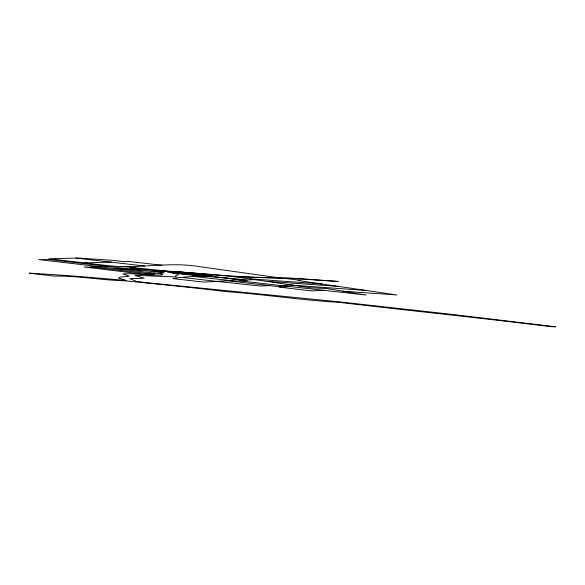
<?xml version="1.0" encoding="UTF-8"?>
<svg xmlns="http://www.w3.org/2000/svg" width="585" height="585" viewBox="0 0 585 585"><rect width="100%" height="100%" fill="white"/><g stroke="black" fill="none" stroke-linecap="round" stroke-linejoin="round"><path stroke-width="0.88" d="M153.701 273.041L154.893 273.955L143.23 274.109L84.116 267.001L95.011 267.374M280.025 277.948L198.286 266.482C169.482 261.766 140.327 268.522 111.413 266.007L48.935 258.789L77.988 258.036L112.466 260.318L124.451 261.663L127.676 261.393L161.913 265.232M269.648 285.59L260.362 286.028L216.143 281.312M231.558 281.239L247.236 280.5L206.732 275.893L212.83 275.652L183.266 272.281L164.268 271.177L177.935 274.072L178.432 274.731L175.559 275.63L176.377 276.954L135.011 275.359L144.181 278.263L129.811 278.635L136.246 281.319L145.767 282.628L339.571 301.889L450.757 314.247L555.75 326.774L551.245 326.722C480.621 317.933 409.836 310.693 339.154 302.343C301.363 300.215 263.879 294.321 226.117 291.644C192.311 287.469 158.418 284.156 124.525 280.793C100.934 280.164 77.476 275.674 53.915 276.091L29.25 273.173C61.652 274.892 93.966 277.634 126.294 280.493L118.455 278.072L120.057 277.166L129.336 276.208L122.806 273.882L131.084 273.692L150.55 275.045L159.866 275.118L162.762 274.796L159.924 272.617L164.107 272.815L163.069 271.915L159.427 271.169L129.928 267.93L135.537 267.798M177.145 273.173L179.588 273.063L176.334 272.69M185.767 272.778L180.07 272.522M179.975 273.458L198.205 275.162M188.699 274.08L191.032 273.97M189.481 274.541L191.821 274.438M194.161 274.328L196.494 274.219L184.648 273.246L200.545 275.06M192.363 274.913L198.059 275.169M200.984 274.519L198.542 274.628L201.796 275.001M164.268 271.177L188.45 272.617L233.43 276.551L310.693 287.747L326.964 288.566L366.166 295.037L290.226 286.555L278.979 287.052L311.264 290.884L323.966 290.431M218.256 281.224L227.828 280.815L281.502 286.942M280.712 285.56L293.436 285.019M255.674 279.608L247.089 279.959L225.32 278.007M238.804 279.542L236.83 279.608C215.653 276.288 194.286 274.87 173.058 278.614L203.405 282.072L217.254 281.436L183.398 277.568M84.357 262.877L111.296 262.175M108.803 266.482L90.624 266.862L153.248 274.131M233.43 276.551L294.357 278.504L338.276 281.458L290.445 278.043L281.173 277.992C240.099 277.999 199.368 272.793 158.425 270.599L159.427 271.169M113.395 268.361L141.022 270.211L163.464 272.786M342.664 291.184L396.915 294.964L297.992 280.478L300.28 280.273L285.977 278.562M250.131 278.848L321.977 283.988M268.778 281.422L338.576 286.423M296.222 285.458L366.312 290.482M123.398 266.511L165.029 270.928M154.038 270.928L162.988 271.901M185.818 273.188L195.324 274.277M207.346 275.871L187.266 274.636L171.559 272.837M181.145 273.407L190.651 274.489M194.3 276.471L234.856 281.085M75.933 258.087L144.597 266.021M239.726 280.851L289.582 286.577M141.022 270.211L47.911 259.44L38.844 259.63L99.735 266.672M98.997 266.687L161.679 273.963M169.431 271.506L166.63 271.637L173.233 271.945L169.431 271.506M182.513 272.413L173.891 272.807L195.624 275.286L204.238 274.884L182.513 272.413"/></g></svg>
